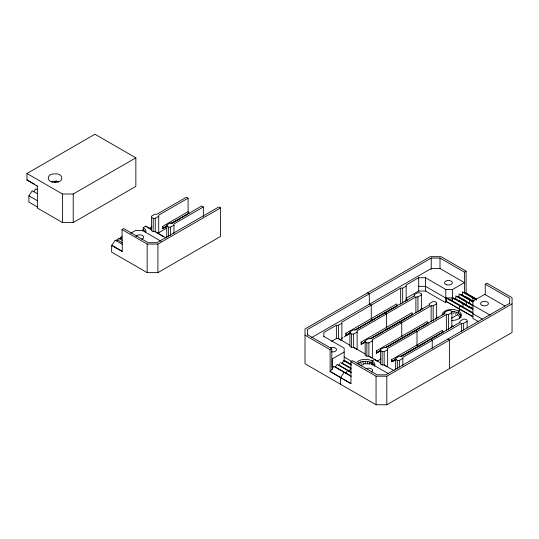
<?xml version="1.0" encoding="UTF-8"?>
<svg xmlns="http://www.w3.org/2000/svg" width="539" height="539" viewBox="0 0 539 539"><rect width="100%" height="100%" fill="white"/><g stroke="black" fill="none" stroke-linecap="round" stroke-linejoin="round"><path stroke-width="0.81" d="M367.349 363.832L367.814 361.46L372.112 362.895L374.592 365.375M453.73 313.961L454.195 311.596L458.487 313.024L460.966 315.504L459.228 317.141M369.228 364.283L370.125 362.013M455.603 314.412L456.499 312.148M404.998 301.537L406.157 299.435L406.157 284.963L418.688 277.726L425.46 277.726L445.787 289.456L452.558 289.456L464.416 282.611L439.858 268.435L431.389 268.435L311.387 337.717M419.854 311.037L421.397 308.234L421.397 293.762L419.706 292.785L417.671 292.785L414.201 294.786L414.201 296.463M435.478 319.135L436.637 317.033L436.637 302.561L434.946 301.584L432.911 301.584L429.442 303.585L429.442 305.263M450.725 327.934L451.884 325.832L451.884 311.36L450.186 310.383L448.158 310.383L444.682 312.391L444.682 314.062M142.37 230.968L143.219 229.567L143.219 227.613L145.759 226.144L151.52 229.473M371.263 364.297L372.112 362.895L372.112 360.935L374.652 359.473L377.428 361.305M457.213 315.126L458.487 313.024L458.487 311.07L459.76 310.336M120.696 238.265L121.922 236.385M338.768 365.031L339.583 363.778M342.029 363.151L343.66 360.645L351.3 365.051M348.773 371.674L350.815 368.541L340.399 362.525M37.575 207.104L28.897 202.091L28.897 195.832L32.286 190.752L37.366 193.683M33.553 191.972L35.675 188.791L37.124 189.634M111.883 245.312L122.299 251.322L122.05 229.567L123.741 228.59L148.151 242.685L156.916 242.685L218.841 206.929L220.532 207.913L220.532 236.459L157.907 272.619L147.16 272.619L111.634 252.104L111.634 245.461L115.272 240.226L122.218 244.234M116.121 240.913L116.97 239.639L122.05 242.57M117.387 240.178L118.661 238.272L122.131 240.273M119.51 238.952L120.352 237.686L121.807 238.521M305 335.197L330.111 349.69L330.111 371.593L333.749 366.365L351.111 376.384M335.447 366.951L337.138 364.411L351.024 372.429M344.165 372.375L340.527 377.61L340.527 384.26M345.438 373.601L347.554 370.421M372.597 365.294L373.635 364.041M458.453 316.056L460.01 314.17M459.497 318.306L461.29 316.939M357.04 364.041C359.944 361.474 364.101 360.995 367.814 361.46M443.415 314.17L444.938 313.024M26.95 173.491L94.952 134.231L135.848 157.846L135.848 186.4L73.223 222.553L62.477 222.553L37.366 208.054L37.366 186.15L26.95 180.141L26.95 173.491L62.477 194L73.223 194L135.848 157.846M26.95 180.141L28.56 180.464M37.366 186.15L36.234 185.207M54.372 182.297L56.474 181.084L55.066 182.29C46.064 182.984 46.024 173.154 55.066 173.935C64.087 173.113 64.087 183.058 55.066 182.236M188.946 213.532L188.098 211.672L188.098 198.184L158.715 215.149L158.715 233.919L163.755 236.83M151.52 217.345L153.211 218.322L155.245 218.322L158.715 216.321M130.714 233.266L135.599 230.449L142.37 230.449L161.242 241.344M149.148 228.496L152.052 226.818M167.171 226.104L162.697 228.496L162.697 226.34L188.098 211.672M163.539 228.199L167.171 225.713M170.802 223.618L188.946 213.141M162.697 228.496L167.05 225.976M171.523 223.591L180.235 218.558M182.411 217.305L183.866 216.462M186.043 215.209L187.491 214.367M158.715 232.747L166.598 228.192M203.344 216.503L203.344 206.983L173.956 223.948L173.956 233.502M166.76 226.144L168.451 227.121L170.486 227.121L173.956 225.12M122.05 229.567L147.16 244.066L157.907 244.066L220.532 207.913M476.523 299.091L466.107 293.075L466.107 271.171L464.416 272.155L440.006 258.06L431.24 258.06L307.392 329.558L307.392 335.271M341.881 323.245L338.411 325.246L336.376 325.246L323.845 332.482L323.845 336.639M406.157 286.135L402.68 288.136L400.652 288.136L341.881 322.066L341.881 340.008M331.505 341.362L336.376 338.546L338.411 338.546L349.926 345.196M406.157 298.262L418.688 291.026L425.46 291.026L445.787 302.756L445.787 289.456M350.337 333.028L345.863 335.413L345.863 333.264L396.67 303.929L397.519 305.788L391.712 309.143M346.705 335.123L350.337 332.637M354.689 330.124L397.519 305.397M345.863 335.413L349.488 333.318M414.201 295.958L355.43 329.888L353.395 329.888L349.926 331.896L349.926 346.368L351.617 347.345L353.651 347.345L365.166 353.995M356.144 329.673L361.952 326.324M363.401 325.482L365.577 324.229M367.76 322.969L375.744 318.36M377.92 317.1L379.368 316.265M381.545 315.005L390.256 309.979M341.261 338.559L342.71 337.724M344.158 336.888L349.238 333.951M421.397 294.934L417.927 296.942L415.892 296.942L357.121 330.872L357.121 348.807M349.926 333.068L351.617 334.045L353.651 334.045L357.121 332.044M330.111 349.69L331.802 348.713L331.802 367.49L333.749 366.365M364.903 342.218L361.103 344.219L361.103 342.063L411.911 312.728L412.759 314.587M344.165 352.041L332.314 358.886L332.314 369.687M361.952 343.922L364.856 341.854M369.936 338.923L412.759 314.197M361.103 344.219L364.735 342.124M429.442 304.764L370.67 338.694L368.642 338.694L365.166 340.695L365.166 355.167L366.864 356.144L368.892 356.144L380.413 362.794M372.112 338.054L373.561 337.219M375.744 335.959L383.728 331.35M385.904 330.097L398.24 322.969M399.695 322.133L408.4 317.1M409.856 316.265L412.032 315.005M436.637 303.733L433.167 305.741L431.133 305.741L372.368 339.671L372.368 357.606M365.166 341.867L366.864 342.844L368.892 342.844L372.368 340.843M418.176 286.33L425.46 286.33L445.787 298.06L452.558 297.771L472.696 309.399M504.962 306.024L484.736 294.348L472.885 301.193L462.469 295.177L462.469 292.05L466.107 293.075M330.367 371.445L350.943 383.62L350.943 361.716L352.634 360.739L377.044 374.834L385.809 374.834L509.658 303.329M485.248 294.793L485.248 284.181L486.939 283.197L512.05 297.696L512.05 332.455L386.8 404.769L376.054 404.769L305 363.744L305 328.985L430.25 256.679L440.996 256.679L466.107 271.171M380.871 350.599L376.343 353.018L376.343 350.862L427.157 321.534L428 323.387L422.192 326.742M376.512 353.112L380.824 350.235M385.176 347.722L428 322.996M376.343 353.018L380.702 350.505M444.682 313.563L385.917 347.493L383.883 347.493L380.413 349.494L380.413 363.966L382.104 364.943L384.139 364.943L394.211 370.765M386.631 347.278L392.432 343.922M393.888 343.087L406.224 335.959M407.679 335.123L416.391 330.097M417.84 329.255L420.016 328.002M451.884 312.532L448.408 314.54L446.38 314.54L387.608 348.47L387.608 366.405M380.413 350.667L382.104 351.65L384.139 351.65L387.608 349.643M361.002 365.786L364.492 363.771L371.263 363.771L388.686 373.83M377.313 361.063L380.945 358.967M451.352 318.32L457.88 314.547M396.064 359.425L391.59 361.817L391.59 359.668L442.398 330.333L443.247 332.192M392.432 361.521L396.064 359.035M400.416 356.522L443.247 331.795M391.59 361.817L395.215 359.722M459.929 322.362L401.157 356.292L399.123 356.292L395.653 358.294L395.653 369.444M401.872 356.077L410.583 351.044M412.032 350.209L414.208 348.949M415.663 348.113L417.84 346.462L416.991 345L416.991 331.505L415.299 330.528M418.567 346.436L424.375 343.087M426.551 341.827L428 340.992M430.176 339.732L438.16 335.123M440.343 333.863L442.519 332.61M467.124 321.338L463.655 323.339L461.62 323.339L402.849 357.269L402.849 365.988M395.653 359.473L397.344 360.45L399.379 360.45L402.849 358.442M350.943 361.716L376.054 376.215L386.8 376.215L512.05 303.902M51.474 181.535L56.474 181.084M188.098 198.184L186.406 197.2L157.017 214.165L154.989 214.165L151.52 216.173L151.52 230.645L153.211 231.622L155.245 231.622L166.039 237.854M472.885 316.541L445.787 301.193L472.885 316.838M56.474 181.475L58.657 181.926M454.195 311.596L451.709 311.407L451.709 313.813M460.434 294.476L463.062 295.446M473.222 301.308L469.496 300.021L469.496 303.147L466.235 301.901L466.235 305.034L462.974 303.787L462.974 306.913L459.585 305.741L459.336 310.579M460.346 297.636L457.638 296.693L472.885 305.492M467.805 302.561L470.513 303.497M456.964 299.59L454.256 298.653L455.704 299.489M465.09 304.751L467.124 305.458M446.292 301.193L446.292 298.06L452.558 300.897L472.696 312.526M457.126 296.389L490.301 315.16M453.211 298.02L455.819 299.017L473.181 309.042M449.169 299.63L451.884 300.877M485.248 284.181L509.658 298.269L509.658 303.983M465.851 293.223L476.267 299.239L472.885 298.06L472.885 318.401L478.693 321.756M462.469 292.05L476.355 300.068M465.864 296.753L470.945 299.684M461.027 294.739L472.642 301.442M472.966 302.022L459.08 294.004L459.08 297.137M462.475 298.707L466.107 300.802M473.181 305.909L455.819 295.891L455.819 299.017M459.093 300.661L465.622 304.434M469.253 306.529L472.157 308.207M457.88 300.749L459.336 301.584M460.784 302.419L462.24 303.262M467.32 306.192L468.768 307.035M446.292 298.06L472.885 313.415M472.885 313.711L482.317 319.155M406.157 299.435L407.592 300.263M421.397 308.234L422.839 309.063M436.637 317.033L438.079 317.862M451.884 325.832L453.319 326.668M367.625 292.832L369.316 293.809L369.316 304.42M447.734 339.085L449.425 340.062L449.425 368.615M203.344 206.983L201.647 206.006L172.264 222.971L170.23 222.971L166.76 224.972L166.76 237.78M369.572 304.124L371.263 305.101L371.263 318.596L372.112 320.456M384.812 312.923L386.51 313.907L386.51 327.395L387.352 329.255M400.059 321.729L401.75 322.706L401.75 336.201L402.599 338.054M430.54 339.327L432.238 340.304L432.238 348.241M150.671 229.277L145.759 226.144M323.845 336.397L344.165 348.127L344.165 361.682M307.392 334.625L331.802 348.713M344.165 357.027L351.866 361.467M344.165 360.254L351.138 364.276M27.206 179.992L34.84 184.405M342.474 363.185L351.185 368.211M339.085 365.139L351.428 372.267M335.696 367.099L350.943 375.899M28.897 195.832L37.609 200.865M111.634 245.461L122.05 251.47M330.111 371.593L350.943 383.62M386.914 366.783L384.139 364.943L384.139 351.65M371.674 357.984L368.892 356.144L368.892 342.844M356.427 349.184L353.651 347.345L353.651 334.045M339.105 339.004L341.187 340.385M158.021 233.461L155.245 231.622L155.245 218.322M143.219 229.567L145.698 232.046M358.563 362.895L359.83 364.997M391.59 359.668L392.432 361.13M376.343 350.862L377.192 352.331M361.103 342.063L361.952 343.532M345.863 333.264L346.705 334.732M162.697 226.34L163.539 227.808M360.544 362.013L361.447 364.283M362.855 361.46L363.32 363.832M467.124 327.981L467.124 320.159L465.433 319.182L463.399 319.182L459.929 321.19L459.929 322.868M464.416 272.155L464.416 292.589M463.655 323.339L463.655 330.043M461.62 323.339L461.62 331.721M452.558 289.456L452.558 301.193M452.053 298.06L452.053 300.722M448.408 314.54L448.408 329.625M446.38 314.54L446.38 330.461M440.006 258.06L440.006 268.671M433.167 305.741L433.167 320.826M431.24 258.06L431.24 269.487M431.133 305.741L431.133 321.662M425.46 277.726L425.46 291.026M418.688 277.726L418.688 291.026M417.927 296.942L417.927 312.027M415.892 296.942L415.892 312.863M402.68 288.136L402.68 303.228M400.652 288.136L400.652 304.063M399.379 360.45L399.379 367.099M397.344 360.45L397.344 368.757M386.8 376.215L386.8 404.769M382.104 351.65L382.104 364.943M376.054 376.215L376.054 404.769M366.864 342.844L366.864 356.144M365.334 361.271L365.334 363.677M351.617 334.045L351.617 347.345M338.411 325.246L338.411 338.546M336.376 325.246L336.376 338.546M170.486 227.121L170.486 235.435M168.451 227.121L168.451 236.264M157.907 244.066L157.907 272.619M153.211 218.322L153.211 231.622M147.16 244.066L147.16 272.619M73.223 194L73.223 222.553M62.477 194L62.477 222.553M357.04 362.08A9.581 5.531 0 0 1 369.006 359.735A9.581 5.531 0 0 1 374.592 366.277M330.589 347.668A3.955 2.284 0 0 1 336.484 349.346A3.955 2.284 0 0 1 331.546 351.846M442.128 314.978A9.581 5.531 0 0 1 451.709 309.447A9.581 5.531 0 0 1 461.29 314.978A9.581 5.531 0 0 1 451.709 320.51M365.846 368.858A3.955 2.284 0 0 1 371.432 368.858A3.955 2.284 0 0 1 371.432 372.085M143.219 227.613A9.581 5.531 0 0 1 146.022 231.521M135.929 236.554A3.955 2.284 0 0 1 142.155 235.334A3.955 2.284 0 0 1 141.723 239.121M482.506 305.566A3.955 2.284 0 0 0 488.435 303.585A3.955 2.284 0 0 0 482.506 301.611A3.955 2.284 0 0 0 482.506 305.566M446.433 284.733A3.955 2.284 0 0 0 452.362 282.759A3.955 2.284 0 0 0 446.433 280.785A3.955 2.284 0 0 0 446.433 284.733"/></g></svg>
